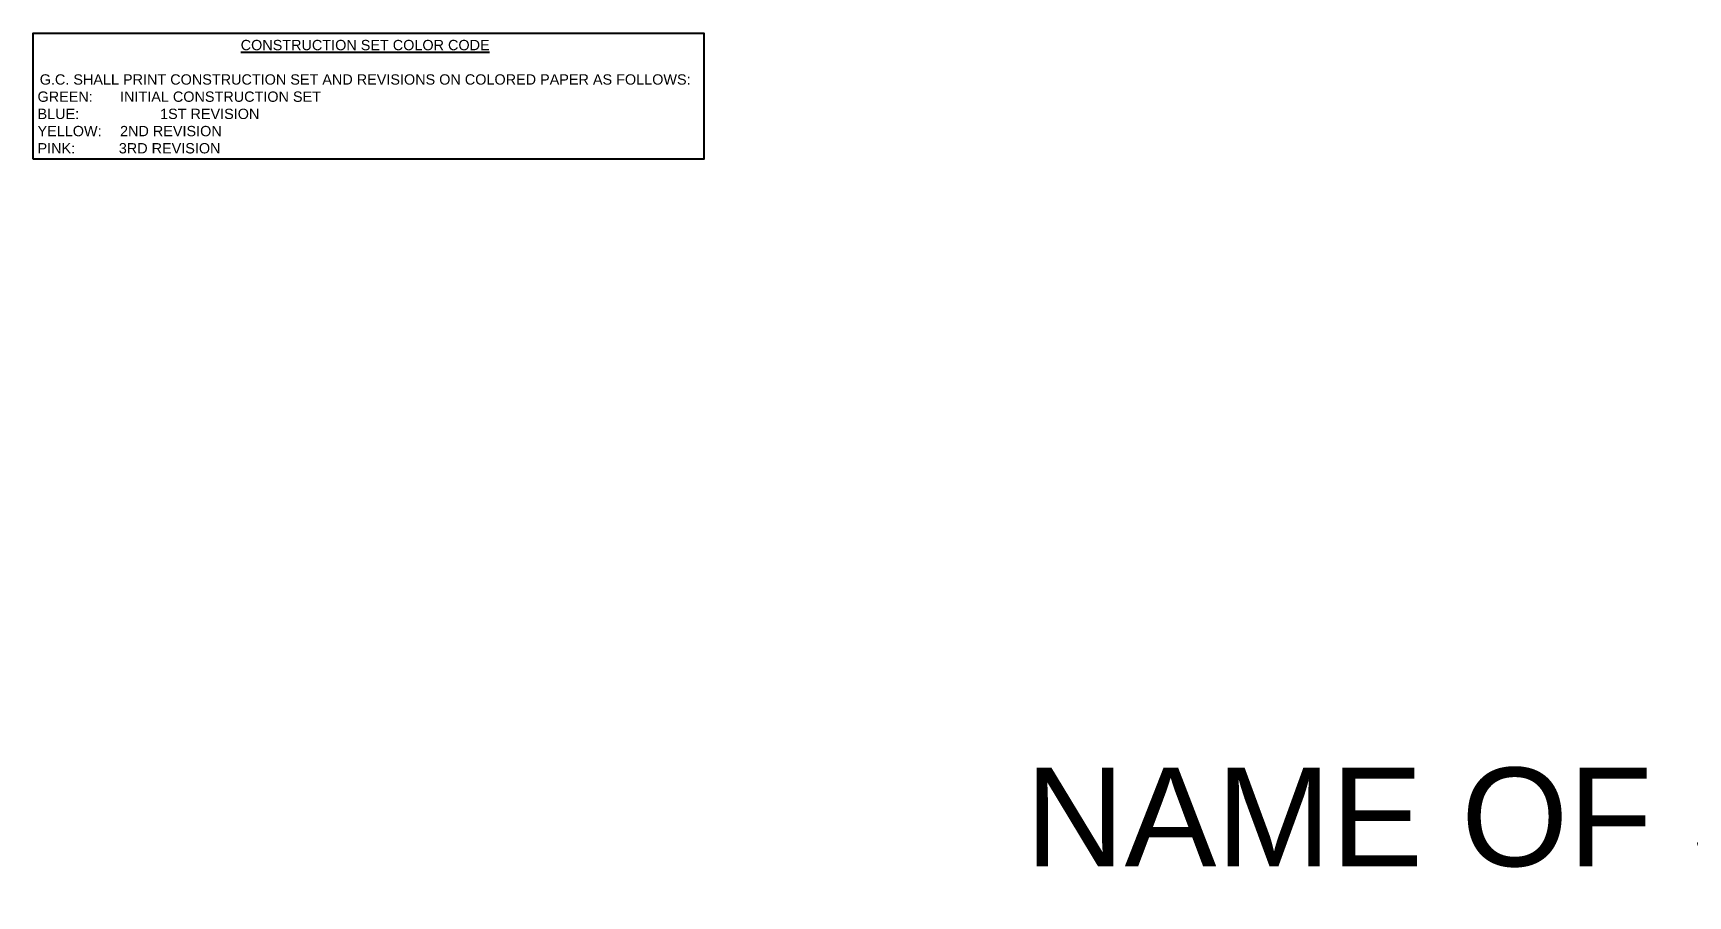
# Paper-space layout '0010 - T1.0 TITLE SHEET - 0000' of a CAD drawing. Header units: inches. Extents: x 1.9 to 53.4, y 0.4 to 29.1.
# Drawn here: x 2.05 to 13.9, y 22.96 to 29.13 of the extents above; entities that cross this region are included whole.
import ezdxf

# ---------------------------------------------------------------- set-up
doc = ezdxf.new("R2010")
doc.units = ezdxf.units.IN
doc.header["$LTSCALE"] = 48
doc.header["$MEASUREMENT"] = 0
doc.layers.get('0').update_dxf_attribs({"linetype": 'CONTINUOUS'})
doc.layers.add('A-ANNO-NOTE', color=3, linetype='CONTINUOUS')
doc.styles.add('Arial', font='arial.ttf')

# ---------------------------------------------------------------- blocks, each defined once
blk = doc.blocks.new('COVER PAGE NOTES')
at = {"layer": 'A-ANNO-NOTE'}
blk.add_lwpolyline([(0, -0.903), (0, 0), (4.803, 0), (4.803, -0.903)], close=True, dxfattribs=at)
at = {"layer": 'A-ANNO-NOTE', "insert": (0.032, -0.049), "char_height": 0.07386, "width": 4.69202, "attachment_point": 1, "style": 'Arial'}
blk.add_mtext('\\pxqc;{\\LCONSTRUCTION SET COLOR CODE\\P\\P\\pql;}G.C. SHALL PRINT CONSTRUCTION SET AND REVISIONS ON COLORED PAPER AS FOLLOWS:\\P\\pq*;GREEN:^IINITIAL CONSTRUCTION SET\\PBLUE:^I          1ST REVISION\\PYELLOW:^I2ND REVISION\\PPINK:^I          3RD REVISION', dxfattribs=at)

psp = doc.layouts.new('0010 - T1.0 TITLE SHEET - 0000')

# ---------------------------------------------------------------- block references
psp.add_blockref('COVER PAGE NOTES', (2.051, 29.131))

# ---------------------------------------------------------------- texts
at = {"layer": 'A-ANNO-NOTE', "color": 1, "insert": (20.438, 23.414), "char_height": 0.70568, "width": 24.37996, "attachment_point": 5, "style": 'Arial'}
psp.add_mtext('NAME OF STORE PER SFM SCHEDULE (#XXXX)', dxfattribs=at)

doc.saveas('drawing.dxf')
